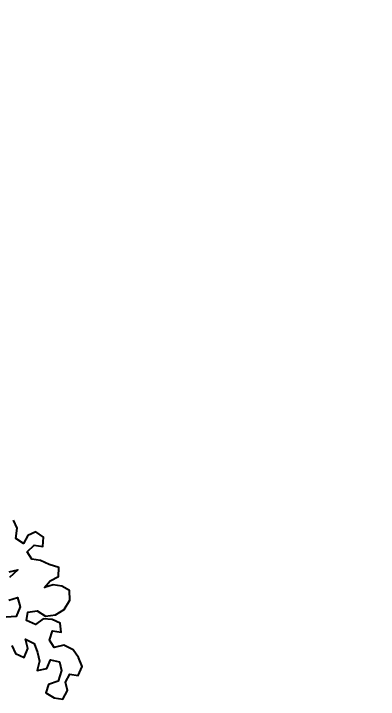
# Model space of a CAD drawing. Header units: inches. Extents: x 350994 to 353538, y 1581369 to 1583842.
# Drawn here: x 351709.147 to 351709.9, y 1583593.394 to 1583594.808 of the extents above; entities that cross this region are included whole.
import ezdxf
from ezdxf.enums import TextEntityAlignment as Align

# ---------------------------------------------------------------- set-up
doc = ezdxf.new("R2010")
doc.units = ezdxf.units.IN
doc.header["$MEASUREMENT"] = 0
doc.linetypes.add('1', pattern=[0])
doc.layers.add('LEVELS', color=184, linetype='Continuous')
doc.layers.add('TREE', color=81, linetype='1')
doc.styles.add('ROMANS', font='ROMANS.shx')

# ---------------------------------------------------------------- blocks, each defined once
blk = doc.blocks.new('TREE_4')
at = {"color": 94}
for points in [[(2288.8, 6521.6), (2309, 6495.6), (2343.7, 6489.7), (2349.5, 6524.4), (2332.2, 6556.3), (2366.9, 6547.5), (2387.1, 6518.6), (2401.5, 6489.7), (2401.5, 6455), (2433.3, 6469.4), (2439.1, 6504.1), (2473.8, 6504.1), (2488.3, 6475.2), (2485.3, 6434.7), (2453.5, 6414.5), (2450.6, 6382.7), (2485.3, 6371.1), (2517.1, 6373.9), (2525.8, 6408.6), (2511.4, 6437.5), (2520.1, 6469.3), (2551.9, 6472.2), (2557.7, 6506.9), (2537.5, 6535.8), (2511.5, 6559), (2473.9, 6567.7), (2442.1, 6550.4), (2419, 6573.5), (2421.9, 6608.2), (2453.7, 6611.1), (2442.1, 6642.9), (2410.3, 6648.7), (2378.5, 6643), (2355.4, 6617), (2320.7, 6622.8), (2317.8, 6654.6), (2349.6, 6666.1), (2384.3, 6654.5), (2419, 6668.9), (2445.1, 6694.9), (2456.7, 6732.5), (2448, 6767.2), (2416.2, 6775.9), (2384.4, 6773.1), (2355.5, 6755.7), (2370, 6784.6), (2396, 6807.7), (2390.3, 6839.5), (2352.7, 6842.5), (2318, 6848.3), (2286.2, 6845.4), (2263.1, 6868.6), (2283.4, 6897.5), (2315.2, 6900.3), (2309.4, 6935), (2277.6, 6946.6), (2251.6, 6926.4), (2242.9, 6894.6), (2211.1, 6906.2), (2208.2, 6943.8), (2188, 6969.8)], [(2216.8, 6781.9), (2245.7, 6796.3), (2222.5, 6761.6)], [(2239.8, 6680.7), (2268.7, 6698), (2286, 6666.2), (2280.2, 6628.6), (2245.5, 6617.1)]]:
    blk.add_lwpolyline(points, dxfattribs=at)

msp = doc.modelspace()

# ---------------------------------------------------------------- block references
at = {"layer": 'TREE', "lineweight": 5, "xscale": 0.0005632341247466223, "yscale": 0.0005632341530485974, "zscale": 0.0005632341444477617, "rotation": 346.4411541233163}
msp.add_blockref('TREE_4', (351707.0287, 1583590.2361), dxfattribs=at)

# ---------------------------------------------------------------- texts
at = {"layer": 'LEVELS', "lineweight": 9, "style": 'ROMANS'}
msp.add_text('61.972', height=0.8, rotation=10.2158, dxfattribs=at).set_placement((351708.0742, 1583595.0407, -28.3309), align=Align.MIDDLE_CENTER)

doc.saveas('drawing.dxf')
